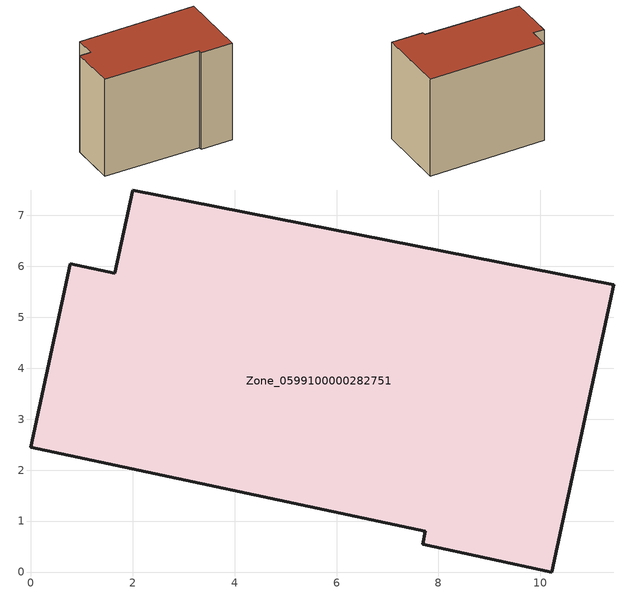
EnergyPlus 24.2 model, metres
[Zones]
Zone_0599100000282751
 floor ground (C_G): 11.44,5.64 10.23,0 7.69,0.54 7.74,0.8 0,2.45 0.77,6.05 1.65,5.86 2,7.5 z0
 wall outside (C_F): 1.65,5.86 0.77,6.05 0,2.45 7.74,0.8 7.69,0.54 10.23,0 11.44,5.64 2,7.5 1.65,5.86 z0:8.35
 roof outside (C_R): 11.44,5.64 2,7.5 1.65,5.86 0.77,6.05 0,2.45 7.74,0.8 7.69,0.54 10.23,0 z8.35
[BUILDING]
Pand.0599100000282751: North Axis=0; Terrain=City; Loads Convergence Tolerance Value=0.04; Temperature Convergence Tolerance Value=0.4; Solar Distribution=FullExterior; Maximum Number of Warmup Days=25; Minimum Number of Warmup Days=1
[Site:Location]
Rotterdam.The.Hague.AP_ZH_NLD Design_Conditions: Latitude=51.96; Longitude=4.45; Time Zone=1; Elevation=-4.5
[SITE:GROUNDTEMPERATURE:BUILDINGSURFACE]
18, 18, 18, 18, 18, 18, 18, 18, 18, 18, 18, 18
[MATERIAL] Thermal Absorptance=0.9; Solar Absorptance=0.7; Visible Absorptance=0.7
Name | Roughness | Thickness | Conductivity | Density | Specific Heat
G.TI.1975-1991 | MediumSmooth | 0.15 | 0.288461 | 540 | 1210
F.TI.1975-1991 | Rough | 0.3 | 0.230769 | 1920 | 840
R.TI.1975-1991 | MediumRough | 0.2 | 0.153846 | 1500 | 1000
[CONSTRUCTION]
C_G: G.TI.1975-1991
C_F: F.TI.1975-1991
C_R: R.TI.1975-1991
[ZONE]
Zone_0599100000282751: Type=1; Multiplier=1; Ceiling Height=Autocalculate; Volume=Autocalculate; Floor Area=autocalculate; Part of Total Floor Area=Yes
[ZONEINFILTRATION:DESIGNFLOWRATE]
Infil_Zone_0599100000282751: Zone or ZoneList or Space or SpaceList=Zone_0599100000282751; Schedule=AlwaysOn; Design Flow Rate Calculation Method=Flow/Area; Flow Rate per Floor Area=0.003; Constant Term Coefficient=1; Temperature Term Coefficient=0; Velocity Term Coefficient=0; Velocity Squared Term Coefficient=0
[HVACTEMPLATE:ZONE:IDEALLOADSAIRSYSTEM]
Zone_0599100000282751: Maximum Heating Supply Air Temperature=50; Minimum Cooling Supply Air Temperature=13; Maximum Heating Supply Air Humidity Ratio=0.0156; Minimum Cooling Supply Air Humidity Ratio=0.0077; Heating Limit=NoLimit; Cooling Limit=NoLimit; Dehumidification Control Type=ConstantSensibleHeatRatio; Cooling Sensible Heat Ratio=0.7; Dehumidification Setpoint=60; Humidification Control Type=None; Humidification Setpoint=30; Outdoor Air Method=None; Outdoor Air Flow Rate per Person=0.00944; Outdoor Air Flow Rate per Zone Floor Area=0; Outdoor Air Flow Rate per Zone=0; Demand Controlled Ventilation Type=None; Outdoor Air Economizer Type=NoEconomizer; Heat Recovery Type=None; Sensible Heat Recovery Effectiveness=0.7; Latent Heat Recovery Effectiveness=0.65
[ZONECONTROL:THERMOSTAT]
ThermostatControl_Zone_0599100000282751: Zone or ZoneList=Zone_0599100000282751; Control Type Schedule=DualSetpointControlType; Control 1=Thermostat_Zone_0599100000282751; Temperature Difference Between Cutout And Setpoint=0
[THERMOSTATSETPOINT:DUALSETPOINT]
Thermostat_Zone_0599100000282751: Heating Setpoint Temperature Schedule=HeatingSetpoint_Zone_0599100000282751; Cooling Setpoint Temperature Schedule=CoolingSetpoint_Zone_0599100000282751
[SCHEDULE:COMPACT]
HeatingSetpoint_Zone_0599100000282751: Through: 12/31, For: AllDays, Until: 24:00, 21
CoolingSetpoint_Zone_0599100000282751: Through: 12/31, For: AllDays, Until: 24:00, 24
DualSetpointControlType: Through: 12/31, For: AllDays, Until: 24:00, 4
AlwaysOn: Through: 12/31, For: AllDays, Until: 24:00, 1
